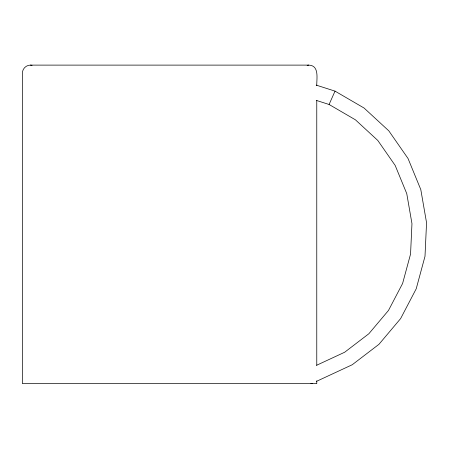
<?xml version="1.0" encoding="UTF-8"?>
<svg xmlns="http://www.w3.org/2000/svg" width="449" height="449" viewBox="0 0 449 449"><rect width="100%" height="100%" fill="white"/><g stroke="black" fill="none" stroke-linecap="round" stroke-linejoin="round"><path stroke-width="0.67" d="M316.624 365.267L344.675 352.235L368.865 333.736L388.486 310.444L402.607 283.459L410.554 254.061L411.963 223.636L406.755 193.626L395.182 165.457L377.794 140.453L355.406 119.804L329.083 104.482L335.021 91.125L316.208 85.114M312.235 383.328L310.916 383.665M316.483 381.353L352.235 364.745L378.956 344.316L400.626 318.588L416.217 288.786L425.001 256.317L426.55 222.715L420.797 189.579L408.018 158.463L388.812 130.85L364.088 108.046L335.021 91.125M316.769 85.602C316.579 78.771 319.576 65.442 308.8 65.111L30.42 65.111C25.919 65.054 21.956 69.185 22.45 73.709L22.45 383.665L316.769 383.665L316.769 380.87M307.15 65.335L308.8 65.111M30.42 65.111L32.07 65.335M316.612 100.497L329.083 104.482M316.769 100.295L316.769 365.48"/></g></svg>
